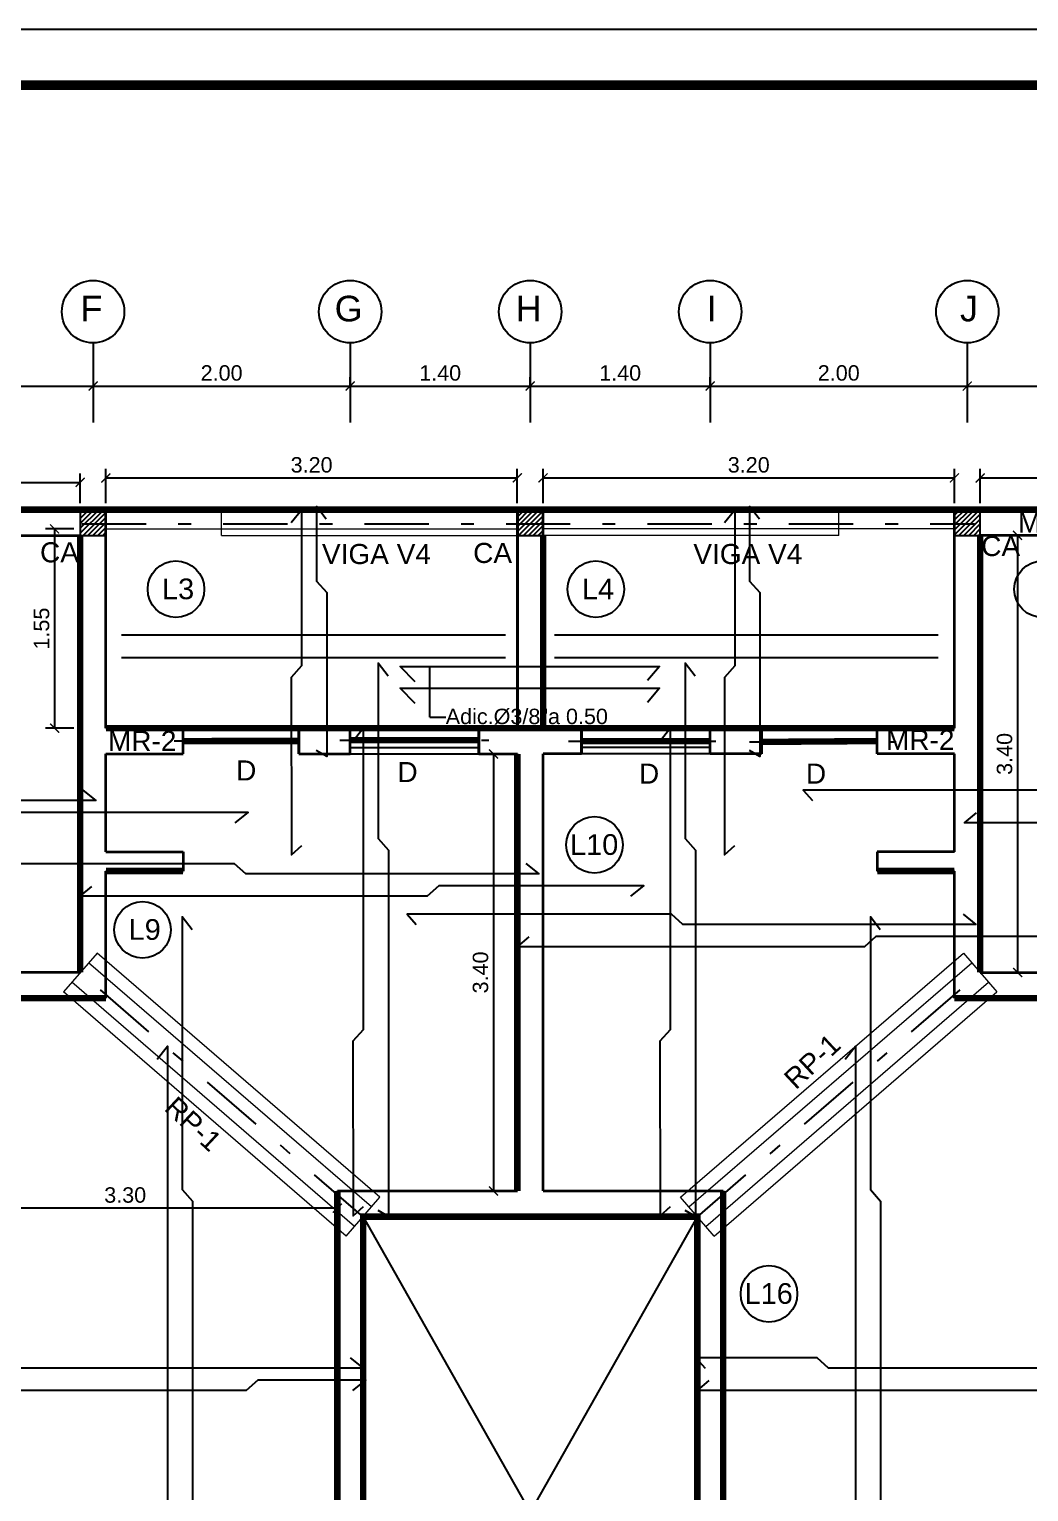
# Model space of a CAD drawing. Header units: feet. Extents: x 317 to 512, y -141 to 162.
# Drawn here: x 400.11 to 407.89, y -9.84 to 1.53 of the extents above; entities that cross this region are included whole.
import ezdxf
from ezdxf.enums import TextEntityAlignment as Align

# ---------------------------------------------------------------- set-up
doc = ezdxf.new("R2010")
doc.units = ezdxf.units.FT
doc.header["$MEASUREMENT"] = 0
doc.linetypes.add('DASHDOT', pattern=[1, 0.5, -0.25, 0, -0.25])
for name, color, linetype in [('00-DINTEL0.2', 98, 'Continuous'), ('00-LOSA', 51, 'Continuous'), ('63', 7, 'Continuous'), ('ACERO', 4, 'Continuous'), ('columna', 9, 'Continuous'), ('DIM', 10, 'Continuous'), ('MARCO', 1, 'Continuous'), ('MUROS', 7, 'Continuous'), ('MUROSS', 4, 'Continuous'), ('PERT-VENT', 8, 'Continuous'), ('PISO', 8, 'Continuous'), ('TEXTO', 2, 'Continuous'), ('TEXTOS', 3, 'Continuous'), ('TEXXT', 2, 'Continuous'), ('VENTANA', 8, 'Continuous'), ('VIGAS', 4, 'DASHDOT')]:
    doc.layers.add(name, color=color, linetype=linetype)
for name, color, linetype, lineweight in [('00-muro15', 210, 'Continuous', 5), ('00-muro20', 1, 'Continuous', 5), ('MB', 8, 'Continuous', 20), ('P-SANR-FIXT', 2, 'Continuous', 9)]:
    doc.layers.add(name, color=color, linetype=linetype, lineweight=lineweight)
doc.styles.add('DAMIAN', font='arial.ttf', dxfattribs={"height": 0.12})
doc.styles.add('RS80', font='arial.ttf', dxfattribs={"height": 0.1})
doc.styles.get("Standard").update_dxf_attribs({"font": 'arial.ttf'})
doc.dimstyles.new('KEILY', dxfattribs={"dimtxt": 0.12, "dimasz": 0.07, "dimexe": 0.07, "dimexo": 0.25, "dimgap": 0.04, "dimtad": 1, "dimzin": 1, "dimdsep": 46, "dimtxsty": 'Standard', "dimblk": 'ARCHTICK', "dimcen": 2.5, "dimclrd": 256, "dimclre": 256, "dimclrt": 7, "dimazin": 0, "dimtfac": 1, "dimtix": 1, "dimtmove": 2, "dimatfit": 1, "dimfxl": 0.35, "dimfxlon": 1, "dimtolj": 1, "dimtzin": 1, "dimarcsym": 0})

# ---------------------------------------------------------------- blocks, each defined once
blk = doc.blocks.new('A$C012446DC')
at = {"layer": 'PISO'}
h = blk.add_hatch(dxfattribs=at)
h.set_pattern_fill('ANSI31', color=256, scale=0.008571, angle=180)
h.set_pattern_definition([(225, (206536.064322, 1154820.960068), (0.0192434059784, -0.0192434059784), [])])
h.paths.add_polyline_path([(0, 0), (0.2, 0), (0.2, 0.2), (0, 0.2)])
at = {"layer": 'columna'}
blk.add_lwpolyline([(0.2, 0.2), (0, 0.2), (0, 0), (0.2, 0)], close=True, dxfattribs=at)
blk = doc.blocks.new('_ArchTick')
at = {"color": 0, "linetype": 'ByBlock', "const_width": 0.15}
blk.add_lwpolyline([(-0.5, -0.5), (0.5, 0.5)], dxfattribs=at)
blk = doc.blocks.new('*D253')
at = {"layer": 'DEFPOINTS', "color": 0, "transparency": 16777216}
for p in [(399.108, -1.216), (400.608, -1.216), (400.608, -1.242)]:
    blk.add_point(p, dxfattribs=at)
at = {"layer": 'DIM', "lineweight": -2, "transparency": 16777216}
for p, q in [((399.108, -1.242), (399.108, -1.312)), ((399.108, -1.242), (400.608, -1.242)), ((400.608, -1.242), (400.608, -1.312))]:
    blk.add_line(p, q, dxfattribs=at)
at = {"layer": 'DIM', "lineweight": -2, "transparency": 16777216, "xscale": 0.07, "yscale": 0.07, "zscale": 0.07, "rotation": 180}
blk.add_blockref('_ArchTick', (399.108, -1.242), dxfattribs=at)
at = {"layer": 'DIM', "lineweight": -2, "transparency": 16777216, "xscale": 0.07, "yscale": 0.07, "zscale": 0.07}
blk.add_blockref('_ArchTick', (400.608, -1.242), dxfattribs=at)
at = {"layer": 'DIM', "color": 7, "transparency": 16777216, "insert": (399.858, -1.141), "char_height": 0.12, "attachment_point": 5}
blk.add_mtext('\\A1;1.50', dxfattribs=at)
blk = doc.blocks.new('*D254')
at = {"layer": 'DEFPOINTS', "color": 0, "transparency": 16777216}
for p in [(400.608, -1.216), (402.608, -1.242), (402.608, -1.242)]:
    blk.add_point(p, dxfattribs=at)
at = {"layer": 'DIM', "lineweight": -2, "transparency": 16777216}
for p, q in [((400.608, -1.242), (400.608, -1.312)), ((400.608, -1.242), (402.608, -1.242)), ((402.608, -1.242), (402.608, -1.172))]:
    blk.add_line(p, q, dxfattribs=at)
at = {"layer": 'DIM', "lineweight": -2, "transparency": 16777216, "xscale": 0.07, "yscale": 0.07, "zscale": 0.07, "rotation": 180}
blk.add_blockref('_ArchTick', (400.608, -1.242), dxfattribs=at)
at = {"layer": 'DIM', "lineweight": -2, "transparency": 16777216, "xscale": 0.07, "yscale": 0.07, "zscale": 0.07}
blk.add_blockref('_ArchTick', (402.608, -1.242), dxfattribs=at)
at = {"layer": 'DIM', "color": 7, "transparency": 16777216, "insert": (401.608, -1.141), "char_height": 0.12, "attachment_point": 5}
blk.add_mtext('\\A1;2.00', dxfattribs=at)
blk = doc.blocks.new('*D255')
at = {"layer": 'DEFPOINTS', "color": 0, "transparency": 16777216}
for p in [(402.608, -1.242), (404.008, -1.242), (404.008, -1.242)]:
    blk.add_point(p, dxfattribs=at)
at = {"layer": 'DIM', "lineweight": -2, "transparency": 16777216}
for p, q in [((402.608, -1.242), (402.608, -1.172)), ((402.608, -1.242), (404.008, -1.242)), ((404.008, -1.242), (404.008, -1.172))]:
    blk.add_line(p, q, dxfattribs=at)
at = {"layer": 'DIM', "lineweight": -2, "transparency": 16777216, "xscale": 0.07, "yscale": 0.07, "zscale": 0.07, "rotation": 180}
blk.add_blockref('_ArchTick', (402.608, -1.242), dxfattribs=at)
at = {"layer": 'DIM', "lineweight": -2, "transparency": 16777216, "xscale": 0.07, "yscale": 0.07, "zscale": 0.07}
blk.add_blockref('_ArchTick', (404.008, -1.242), dxfattribs=at)
at = {"layer": 'DIM', "color": 7, "transparency": 16777216, "insert": (403.308, -1.141), "char_height": 0.12, "attachment_point": 5}
blk.add_mtext('\\A1;1.40', dxfattribs=at)
blk = doc.blocks.new('*D256')
at = {"layer": 'DEFPOINTS', "color": 0, "transparency": 16777216}
for p in [(404.008, -1.242), (405.408, -1.242), (405.408, -1.242)]:
    blk.add_point(p, dxfattribs=at)
at = {"layer": 'DIM', "lineweight": -2, "transparency": 16777216}
for p, q in [((404.008, -1.242), (404.008, -1.172)), ((404.008, -1.242), (405.408, -1.242)), ((405.408, -1.242), (405.408, -1.172))]:
    blk.add_line(p, q, dxfattribs=at)
at = {"layer": 'DIM', "lineweight": -2, "transparency": 16777216, "xscale": 0.07, "yscale": 0.07, "zscale": 0.07, "rotation": 180}
blk.add_blockref('_ArchTick', (404.008, -1.242), dxfattribs=at)
at = {"layer": 'DIM', "lineweight": -2, "transparency": 16777216, "xscale": 0.07, "yscale": 0.07, "zscale": 0.07}
blk.add_blockref('_ArchTick', (405.408, -1.242), dxfattribs=at)
at = {"layer": 'DIM', "color": 7, "transparency": 16777216, "insert": (404.708, -1.141), "char_height": 0.12, "attachment_point": 5}
blk.add_mtext('\\A1;1.40', dxfattribs=at)
blk = doc.blocks.new('*D257')
at = {"layer": 'DEFPOINTS', "color": 0, "transparency": 16777216}
for p in [(405.408, -1.242), (407.408, -1.216), (407.408, -1.242)]:
    blk.add_point(p, dxfattribs=at)
at = {"layer": 'DIM', "lineweight": -2, "transparency": 16777216}
for p, q in [((405.408, -1.242), (405.408, -1.172)), ((405.408, -1.242), (407.408, -1.242)), ((407.408, -1.242), (407.408, -1.312))]:
    blk.add_line(p, q, dxfattribs=at)
at = {"layer": 'DIM', "lineweight": -2, "transparency": 16777216, "xscale": 0.07, "yscale": 0.07, "zscale": 0.07, "rotation": 180}
blk.add_blockref('_ArchTick', (405.408, -1.242), dxfattribs=at)
at = {"layer": 'DIM', "lineweight": -2, "transparency": 16777216, "xscale": 0.07, "yscale": 0.07, "zscale": 0.07}
blk.add_blockref('_ArchTick', (407.408, -1.242), dxfattribs=at)
at = {"layer": 'DIM', "color": 7, "transparency": 16777216, "insert": (406.408, -1.141), "char_height": 0.12, "attachment_point": 5}
blk.add_mtext('\\A1;2.00', dxfattribs=at)
blk = doc.blocks.new('*D258')
at = {"layer": 'DEFPOINTS', "color": 0, "transparency": 16777216}
for p in [(407.408, -1.216), (408.908, -1.242), (408.908, -1.242)]:
    blk.add_point(p, dxfattribs=at)
at = {"layer": 'DIM', "lineweight": -2, "transparency": 16777216}
for p, q in [((407.408, -1.242), (407.408, -1.312)), ((407.408, -1.242), (408.908, -1.242)), ((408.908, -1.242), (408.908, -1.172))]:
    blk.add_line(p, q, dxfattribs=at)
at = {"layer": 'DIM', "lineweight": -2, "transparency": 16777216, "xscale": 0.07, "yscale": 0.07, "zscale": 0.07, "rotation": 180}
blk.add_blockref('_ArchTick', (407.408, -1.242), dxfattribs=at)
at = {"layer": 'DIM', "lineweight": -2, "transparency": 16777216, "xscale": 0.07, "yscale": 0.07, "zscale": 0.07}
blk.add_blockref('_ArchTick', (408.908, -1.242), dxfattribs=at)
at = {"layer": 'DIM', "color": 7, "transparency": 16777216, "insert": (408.158, -1.141), "char_height": 0.12, "attachment_point": 5}
blk.add_mtext('\\A1;1.50', dxfattribs=at)
blk = doc.blocks.new('*D506')
at = {"layer": '00-LOSA', "lineweight": -2, "transparency": 16777216}
for p, q in [((396.658, -2.154), (396.658, -1.922)), ((400.508, -2.154), (400.508, -1.922)), ((396.658, -1.992), (400.508, -1.992))]:
    blk.add_line(p, q, dxfattribs=at)
at = {"layer": 'DEFPOINTS', "color": 0, "transparency": 16777216}
for p in [(400.508, -1.992), (396.658, -2.404), (400.508, -2.404)]:
    blk.add_point(p, dxfattribs=at)
at = {"layer": '00-LOSA', "lineweight": -2, "transparency": 16777216, "xscale": 0.07, "yscale": 0.07, "zscale": 0.07, "rotation": 180}
blk.add_blockref('_ArchTick', (396.658, -1.992), dxfattribs=at)
at = {"layer": '00-LOSA', "lineweight": -2, "transparency": 16777216, "xscale": 0.07, "yscale": 0.07, "zscale": 0.07}
blk.add_blockref('_ArchTick', (400.508, -1.992), dxfattribs=at)
at = {"layer": '00-LOSA', "color": 7, "transparency": 16777216, "insert": (398.583, -1.891), "char_height": 0.12, "attachment_point": 5}
blk.add_mtext('\\A1;3.85', dxfattribs=at)
blk = doc.blocks.new('*D508')
at = {"layer": '00-LOSA', "lineweight": -2, "transparency": 16777216}
for p, q in [((400.708, -2.154), (400.708, -1.887)), ((403.908, -2.154), (403.908, -1.887)), ((400.708, -1.957), (403.908, -1.957))]:
    blk.add_line(p, q, dxfattribs=at)
at = {"layer": 'DEFPOINTS', "color": 0, "transparency": 16777216}
for p in [(403.908, -1.957), (400.708, -2.404), (403.908, -2.404)]:
    blk.add_point(p, dxfattribs=at)
at = {"layer": '00-LOSA', "lineweight": -2, "transparency": 16777216, "xscale": 0.07, "yscale": 0.07, "zscale": 0.07, "rotation": 180}
blk.add_blockref('_ArchTick', (400.708, -1.957), dxfattribs=at)
at = {"layer": '00-LOSA', "lineweight": -2, "transparency": 16777216, "xscale": 0.07, "yscale": 0.07, "zscale": 0.07}
blk.add_blockref('_ArchTick', (403.908, -1.957), dxfattribs=at)
at = {"layer": '00-LOSA', "color": 7, "transparency": 16777216, "insert": (402.308, -1.856), "char_height": 0.12, "attachment_point": 5}
blk.add_mtext('\\A1;3.20', dxfattribs=at)
blk = doc.blocks.new('*D509')
at = {"layer": '00-LOSA', "lineweight": -2, "transparency": 16777216}
for p, q in [((400.458, -2.354), (400.239, -2.354)), ((400.309, -2.354), (400.309, -3.904)), ((400.458, -3.904), (400.239, -3.904))]:
    blk.add_line(p, q, dxfattribs=at)
at = {"layer": 'DEFPOINTS', "color": 0, "transparency": 16777216}
for p in [(400.708, -2.354), (400.309, -3.904), (400.708, -3.904)]:
    blk.add_point(p, dxfattribs=at)
at = {"layer": '00-LOSA', "lineweight": -2, "transparency": 16777216, "xscale": 0.07, "yscale": 0.07, "zscale": 0.07}
for p, rotation in [((400.309, -2.354), 90), ((400.309, -3.904), 270)]:
    blk.add_blockref('_ArchTick', p, dxfattribs=dict(at, rotation=rotation))
at = {"layer": '00-LOSA', "color": 7, "transparency": 16777216, "insert": (400.208, -3.129), "char_height": 0.12, "attachment_point": 5, "rotation": 90}
blk.add_mtext('\\A1;1.55', dxfattribs=at)
blk = doc.blocks.new('*D510')
at = {"layer": '00-LOSA', "lineweight": -2, "transparency": 16777216}
for p, q in [((404.108, -2.154), (404.108, -1.887)), ((407.308, -2.154), (407.308, -1.887)), ((404.108, -1.957), (407.308, -1.957))]:
    blk.add_line(p, q, dxfattribs=at)
at = {"layer": 'DEFPOINTS', "color": 0, "transparency": 16777216}
for p in [(407.308, -1.957), (404.108, -2.404), (407.308, -2.404)]:
    blk.add_point(p, dxfattribs=at)
at = {"layer": '00-LOSA', "lineweight": -2, "transparency": 16777216, "xscale": 0.07, "yscale": 0.07, "zscale": 0.07, "rotation": 180}
blk.add_blockref('_ArchTick', (404.108, -1.957), dxfattribs=at)
at = {"layer": '00-LOSA', "lineweight": -2, "transparency": 16777216, "xscale": 0.07, "yscale": 0.07, "zscale": 0.07}
blk.add_blockref('_ArchTick', (407.308, -1.957), dxfattribs=at)
at = {"layer": '00-LOSA', "color": 7, "transparency": 16777216, "insert": (405.708, -1.856), "char_height": 0.12, "attachment_point": 5}
blk.add_mtext('\\A1;3.20', dxfattribs=at)
blk = doc.blocks.new('*D513')
at = {"layer": '63', "lineweight": -2, "transparency": 16777216}
for p, q in [((407.508, -2.154), (407.508, -1.887)), ((410.708, -2.257), (410.708, -1.887)), ((407.508, -1.957), (410.708, -1.957))]:
    blk.add_line(p, q, dxfattribs=at)
at = {"layer": 'DEFPOINTS', "color": 0, "transparency": 16777216}
for p in [(410.708, -1.957), (407.508, -2.404), (410.708, -4.154)]:
    blk.add_point(p, dxfattribs=at)
at = {"layer": '63', "lineweight": -2, "transparency": 16777216, "xscale": 0.07, "yscale": 0.07, "zscale": 0.07, "rotation": 180}
blk.add_blockref('_ArchTick', (407.508, -1.957), dxfattribs=at)
at = {"layer": '63', "lineweight": -2, "transparency": 16777216, "xscale": 0.07, "yscale": 0.07, "zscale": 0.07}
blk.add_blockref('_ArchTick', (410.708, -1.957), dxfattribs=at)
at = {"layer": '63', "color": 7, "transparency": 16777216, "insert": (409.108, -1.856), "char_height": 0.12, "attachment_point": 5}
blk.add_mtext('\\A1;3.20', dxfattribs=at)
blk = doc.blocks.new('*D515')
at = {"layer": '63', "lineweight": -2, "transparency": 16777216}
for p, q in [((407.758, -2.404), (407.869, -2.404)), ((407.799, -2.404), (407.799, -5.804)), ((407.758, -5.804), (407.869, -5.804))]:
    blk.add_line(p, q, dxfattribs=at)
at = {"layer": 'DEFPOINTS', "color": 0, "transparency": 16777216}
for p in [(407.508, -2.404), (407.508, -5.804), (407.799, -5.804)]:
    blk.add_point(p, dxfattribs=at)
at = {"layer": '63', "lineweight": -2, "transparency": 16777216, "xscale": 0.07, "yscale": 0.07, "zscale": 0.07}
for p, rotation in [((407.799, -2.404), 90), ((407.799, -5.804), 270)]:
    blk.add_blockref('_ArchTick', p, dxfattribs=dict(at, rotation=rotation))
at = {"layer": '63', "color": 7, "transparency": 16777216, "insert": (407.698, -4.104), "char_height": 0.12, "attachment_point": 5, "rotation": 90}
blk.add_mtext('\\A1;3.40', dxfattribs=at)
blk = doc.blocks.new('*D521')
at = {"layer": '63', "lineweight": -2, "transparency": 16777216}
for p, q in [((399.208, -7.637), (399.208, -7.567)), ((402.508, -7.769), (402.508, -7.567)), ((402.508, -7.637), (399.208, -7.637))]:
    blk.add_line(p, q, dxfattribs=at)
at = {"layer": 'DEFPOINTS', "color": 0, "transparency": 16777216}
for p in [(399.208, -7.637), (399.208, -7.833), (402.508, -8.019)]:
    blk.add_point(p, dxfattribs=at)
at = {"layer": '63', "lineweight": -2, "transparency": 16777216, "xscale": 0.07, "yscale": 0.07, "zscale": 0.07, "rotation": 180}
blk.add_blockref('_ArchTick', (399.208, -7.637), dxfattribs=at)
at = {"layer": '63', "lineweight": -2, "transparency": 16777216, "xscale": 0.07, "yscale": 0.07, "zscale": 0.07}
blk.add_blockref('_ArchTick', (402.508, -7.637), dxfattribs=at)
at = {"layer": '63', "color": 7, "transparency": 16777216, "insert": (400.858, -7.536), "char_height": 0.12, "attachment_point": 5}
blk.add_mtext('\\A1;3.30', dxfattribs=at)
blk = doc.blocks.new('*D522')
at = {"layer": '63', "lineweight": -2, "transparency": 16777216}
for p, q in [((403.723, -4.104), (403.653, -4.104)), ((403.723, -4.104), (403.723, -7.504)), ((403.723, -7.504), (403.653, -7.504))]:
    blk.add_line(p, q, dxfattribs=at)
at = {"layer": 'DEFPOINTS', "color": 0, "transparency": 16777216}
for p in [(403.908, -4.104), (403.723, -7.504), (403.908, -7.504)]:
    blk.add_point(p, dxfattribs=at)
at = {"layer": '63', "lineweight": -2, "transparency": 16777216, "xscale": 0.07, "yscale": 0.07, "zscale": 0.07}
for p, rotation in [((403.723, -4.104), 90), ((403.723, -7.504), 270)]:
    blk.add_blockref('_ArchTick', p, dxfattribs=dict(at, rotation=rotation))
at = {"layer": '63', "color": 7, "transparency": 16777216, "insert": (403.622, -5.804), "char_height": 0.12, "attachment_point": 5, "rotation": 90}
blk.add_mtext('\\A1;3.40', dxfattribs=at)

msp = doc.modelspace()

# ---------------------------------------------------------------- linework, layer by layer
at = {"layer": '00-DINTEL0.2', "const_width": 0.05}
for points in [[(401.30818, -4.00406), (402.20818, -4.0033)], [(402.60818, -3.99728), (403.60818, -3.99728)], [(404.40818, -4.00406), (405.40818, -4.00484)], [(405.80818, -4.01055), (406.70818, -4.00406)]]:
    msp.add_lwpolyline(points, dxfattribs=at)
at = {"layer": '00-LOSA', "const_width": 0.05}
msp.add_lwpolyline([(405.30818, -12.50406), (408.80818, -12.50406), (408.80818, -12.70406), (410.80818, -12.70406), (410.80818, -12.50406), (414.90818, -12.50406), (414.90818, -2.20406), (393.10818, -2.20406), (393.10818, -12.50406), (397.20818, -12.50406), (397.20818, -12.70406), (399.00818, -12.70406), (399.20818, -12.70406), (399.20818, -12.50406), (399.40818, -12.50406), (402.70818, -12.50406), (402.70818, -7.70406), (405.30818, -7.70406)], close=True, dxfattribs=at)
at = {"layer": '00-muro15', "const_width": 0.05}
for points in [[(401.30818, -5.01483), (400.70818, -5.01483)], [(406.70818, -5.01483), (407.30818, -5.01483)]]:
    msp.add_lwpolyline(points, dxfattribs=at)
at = {"layer": '00-muro20', "color": 251}
msp.add_lwpolyline([(400.50818, -2.20406, 0.05, 0.05, 0), (393.10818, -2.20406, 0, 0, 0)], format="xyseb", dxfattribs=at)
at = {"layer": '00-muro20', "const_width": 0.05}
for points in [[(403.90818, -2.20406), (400.70818, -2.20406)], [(407.30818, -2.20406), (404.10818, -2.20406)], [(400.50818, -2.40406), (400.50818, -5.80406)], [(404.10818, -2.40406), (404.10818, -3.90406)], [(407.50818, -5.80406), (407.50818, -2.40406)], [(403.90818, -7.50406), (403.90818, -4.10406)], [(402.50818, -7.50406), (402.50818, -12.30406)], [(405.50818, -12.30406), (405.50818, -7.50406)], [(405.30818, -7.70406), (402.70818, -7.70406)]]:
    msp.add_lwpolyline(points, dxfattribs=at)
at = {"layer": '00-muro20', "color": 251, "const_width": 0.05}
for points in [[(414.90818, -2.20406), (407.50818, -2.20406)], [(407.30818, -3.90406), (400.70818, -3.90406)], [(400.70818, -6.00406), (393.30818, -6.00406)], [(407.30818, -6.00406), (414.70818, -6.00406)]]:
    msp.add_lwpolyline(points, dxfattribs=at)
at = {"layer": 'ACERO', "color": 1}
for p, q in [((400.83047, -3.17741), (403.81608, -3.17741)), ((404.19656, -3.17741), (407.18216, -3.17741)), ((400.83047, -3.35316), (403.81608, -3.35316)), ((404.19656, -3.35316), (407.18216, -3.35316))]:
    msp.add_line(p, q, dxfattribs=at)
for points in [[(402.14896, -2.30491), (402.22944, -2.20406), (402.22944, -3.41928), (402.14913, -3.50846), (402.15067, -4.88853), (402.23098, -4.81718)], [(402.42228, -2.27901), (402.34484, -2.17817), (402.34484, -2.75971), (402.42516, -2.84889), (402.42516, -4.12301), (402.34414, -4.07766)], [(405.51835, -2.30491), (405.59883, -2.20406), (405.59883, -3.41928), (405.51852, -3.50846), (405.52005, -4.88853), (405.60036, -4.81718)], [(405.79167, -2.27901), (405.71423, -2.17817), (405.71423, -2.75971), (405.79454, -2.84889), (405.79454, -4.12301), (405.71353, -4.07766)], [(402.90274, -3.49935), (402.8253, -3.39851), (402.8253, -4.76298), (402.90562, -4.85216), (402.90562, -7.70141), (402.8246, -7.65606)], [(405.29088, -3.49935), (405.21344, -3.39851), (405.21344, -4.76298), (405.29376, -4.85216), (405.29376, -7.70141), (405.21274, -7.65606)], [(403.11473, -3.54207), (402.9974, -3.42294), (405.01276, -3.42294), (404.92097, -3.5328)], [(403.11473, -3.71215), (402.9974, -3.59302), (405.01276, -3.59302), (404.92097, -3.70288)], [(402.62942, -4.00491), (402.7099, -3.90406), (402.7099, -6.24908), (402.62959, -6.33826), (402.63113, -7.69633), (402.71144, -7.62499)], [(405.01756, -4.00491), (405.09804, -3.90406), (405.09804, -6.24908), (405.01773, -6.33826), (405.01927, -7.69633), (405.09958, -7.62499)], [(400.52813, -4.38509), (400.62897, -4.46557), (398.13941, -4.46557), (398.05023, -4.38526), (395.8523, -4.38526), (395.92364, -4.46557)], [(410.80733, -4.38509), (410.90818, -4.46557), (408.41861, -4.46557), (408.32943, -4.38526), (406.1315, -4.38526), (406.20284, -4.46557)], [(401.71407, -4.63927), (401.81482, -4.55867), (399.7491, -4.55867), (399.66001, -4.63908), (397.10818, -4.63908), (397.19929, -4.56218)], [(411.99327, -4.63927), (412.09402, -4.55867), (410.0283, -4.55867), (409.93921, -4.63908), (407.38738, -4.63908), (407.47849, -4.56218)], [(403.97476, -4.95759), (404.07561, -5.03807), (401.79667, -5.03807), (401.70749, -4.95776), (399.65118, -4.95776), (399.72252, -5.03807)], [(404.79166, -5.21177), (404.89241, -5.13117), (403.2969, -5.13117), (403.20781, -5.21158), (400.50818, -5.21158), (400.59929, -5.13468)], [(401.37962, -5.47243), (401.30218, -5.37159), (401.30218, -7.49359), (401.38249, -7.58277), (401.38249, -12.50406), (401.30148, -12.45871)], [(407.37476, -5.34995), (407.47561, -5.43043), (405.19667, -5.43043), (405.10749, -5.35012), (403.05118, -5.35012), (403.12252, -5.43043)], [(406.73126, -5.47243), (406.65382, -5.37159), (406.65382, -7.49359), (406.73414, -7.58277), (406.73414, -12.50406), (406.65312, -12.45871)], [(408.19166, -5.60413), (408.29241, -5.52353), (406.6969, -5.52353), (406.60781, -5.60395), (403.90818, -5.60395), (403.99929, -5.52705)], [(401.1063, -6.47881), (401.18678, -6.37797), (401.18678, -11.28467), (401.10647, -11.37385), (401.108, -14.02031), (401.18832, -13.94897)], [(406.45794, -6.47881), (406.53842, -6.37797), (406.53842, -11.28467), (406.45811, -11.37385), (406.45965, -14.02031), (406.53996, -13.94897)], [(402.60733, -8.80175), (402.70818, -8.88223), (400.01227, -8.88223), (399.92309, -8.80192), (398.40367, -8.80192), (398.47501, -8.88223)], [(408.92346, -8.80175), (409.02431, -8.88223), (406.3284, -8.88223), (406.23922, -8.80192), (405.29652, -8.80192), (405.36787, -8.88223)], [(402.6294, -9.05593), (402.73015, -8.97533), (401.88843, -8.97533), (401.79934, -9.05575), (398.99204, -9.05575), (399.08316, -8.97884)], [(409.45446, -9.05593), (409.55521, -8.97533), (408.11822, -8.97533), (408.02913, -9.05575), (405.30818, -9.05575), (405.39929, -8.97884)]]:
    msp.add_lwpolyline(points, dxfattribs=at)
at = {"layer": 'MARCO'}
msp.add_lwpolyline([(387.97006, 1.53326), (452.47006, 1.53326), (452.47006, -40.46674), (387.97006, -40.46674)], close=True, dxfattribs=at)
at = {"layer": 'MARCO', "const_width": 0.075}
msp.add_lwpolyline([(445.29759, 1.09923), (388.40409, 1.09923), (388.40409, -40.0327), (445.29759, -40.0327)], close=True, dxfattribs=at)
at = {"layer": 'MB', "extrusion": (-2.36783e-12, 8.94772e-16, -1)}
for p, q in [((403.90818, -2.20406), (400.70818, -2.20406)), ((401.60818, -2.40406), (401.60818, -2.20406)), ((403.90818, -2.20406), (401.60818, -2.20406)), ((401.60818, -2.40406), (401.60818, -2.20406)), ((403.90818, -2.20406), (401.60818, -2.20406)), ((400.70818, -2.35406), (403.90818, -2.35406)), ((401.60818, -2.40406), (403.90818, -2.40406))]:
    msp.add_line(p, q, dxfattribs=at)
at = {"layer": 'MB', "extrusion": (-2.36659e-12, 8.94772e-16, -1)}
for p, q in [((404.10818, -2.20406), (406.40818, -2.20406)), ((404.10818, -2.20406), (406.40818, -2.20406)), ((406.40818, -2.40406), (404.10818, -2.40406))]:
    msp.add_line(p, q, dxfattribs=at)
at = {"layer": 'MB', "extrusion": (2.36783e-12, 8.94772e-16, -1)}
for p, q in [((404.10818, -2.20406), (407.30818, -2.20406)), ((407.30818, -2.35406), (404.10818, -2.35406))]:
    msp.add_line(p, q, dxfattribs=at)
at = {"layer": 'MB'}
msp.add_line((406.40818, -2.40406), (406.40818, -2.20406), dxfattribs=at)
msp.add_line((406.40818, -2.40406), (406.40818, -2.20406), dxfattribs=at)
at = {"layer": 'MUROS', "lineweight": 35, "extrusion": (-2.36783e-12, 8.94772e-16, -1)}
for p, q in [((400.70818, -2.20406), (399.20818, -2.20406)), ((400.70818, -3.90406), (400.70818, -2.20406)), ((403.90818, -3.90406), (403.90818, -2.20406)), ((403.90818, -2.20406), (403.90818, -3.90406)), ((404.10818, -3.90406), (404.10818, -2.20406)), ((399.20818, -2.40406), (400.50818, -2.40406)), ((400.50818, -2.40406), (400.50818, -5.80406)), ((401.30818, -3.90406), (400.70818, -3.90406)), ((401.30818, -4.10406), (401.30818, -3.90406)), ((402.20818, -4.10406), (402.20818, -3.90406)), ((402.60818, -3.90406), (402.20818, -3.90406)), ((402.20818, -3.90406), (402.20818, -4.10406)), ((402.60818, -4.10406), (402.60818, -3.90406)), ((402.60818, -4.10406), (402.60818, -3.90406)), ((403.90818, -3.90406), (403.60818, -3.90406)), ((403.60818, -3.90406), (403.60818, -4.10406)), ((403.60818, -4.10406), (403.60818, -3.90406)), ((403.60818, -4.10406), (403.60818, -3.90406)), ((400.70818, -4.86483), (400.70818, -4.10406)), ((400.70818, -4.10406), (401.30818, -4.10406)), ((402.20818, -4.10406), (402.60818, -4.10406)), ((403.60818, -4.10406), (403.90818, -4.10406)), ((403.90818, -7.50406), (403.90818, -4.10406)), ((404.10818, -7.50406), (404.10818, -4.10406)), ((400.70818, -4.86483), (401.30818, -4.86483)), ((400.70818, -6.00406), (400.70818, -5.01483)), ((400.70818, -5.01483), (401.30818, -5.01483)), ((400.50818, -5.80406), (398.20818, -5.80406)), ((398.20818, -6.00406), (400.70818, -6.00406)), ((402.50818, -7.50406), (403.90818, -7.50406)), ((402.50818, -7.50406), (402.50818, -11.30406)), ((404.10818, -7.50406), (405.50818, -7.50406)), ((405.50818, -7.50406), (405.50818, -11.30406)), ((402.70818, -7.70406), (405.30818, -7.70406)), ((402.70818, -11.30406), (402.70818, -7.70406)), ((405.30818, -11.30406), (405.30818, -7.70406))]:
    msp.add_line(p, q, dxfattribs=at)
at = {"layer": 'MUROS', "lineweight": 35}
for p, q in [((403.90818, -2.20406), (404.10818, -2.20406)), ((401.30818, -4.86483), (401.30818, -5.01483)), ((406.70818, -4.86483), (406.70818, -5.01483))]:
    msp.add_line(p, q, dxfattribs=at)
at = {"layer": 'MUROS', "lineweight": 35, "extrusion": (-2.36659e-12, 8.94772e-16, -1)}
for p, q in [((407.30818, -2.20406), (408.80818, -2.20406)), ((407.30818, -3.90406), (407.30818, -2.20406)), ((408.80818, -2.40406), (407.50818, -2.40406)), ((407.50818, -2.40406), (407.50818, -5.80406)), ((404.10818, -3.90406), (404.40818, -3.90406)), ((404.40818, -3.90406), (404.40818, -4.10406)), ((404.40818, -4.10406), (404.40818, -3.90406)), ((404.40818, -4.10406), (404.40818, -3.90406)), ((405.40818, -3.90406), (405.80818, -3.90406)), ((405.40818, -4.10406), (405.40818, -3.90406)), ((405.40818, -4.10406), (405.40818, -3.90406)), ((405.80818, -4.10406), (405.80818, -3.90406)), ((405.80818, -3.90406), (405.80818, -4.10406)), ((406.70818, -4.10406), (406.70818, -3.90406)), ((406.70818, -3.90406), (407.30818, -3.90406)), ((404.40818, -4.10406), (404.10818, -4.10406)), ((405.80818, -4.10406), (405.40818, -4.10406)), ((407.30818, -4.10406), (406.70818, -4.10406)), ((407.30818, -4.86483), (407.30818, -4.10406)), ((407.30818, -4.86483), (406.70818, -4.86483)), ((407.30818, -5.01483), (406.70818, -5.01483)), ((407.30818, -6.00406), (407.30818, -5.01483)), ((407.50818, -5.80406), (409.80818, -5.80406)), ((409.80818, -6.00406), (407.30818, -6.00406))]:
    msp.add_line(p, q, dxfattribs=at)
at = {"layer": 'MUROSS', "extrusion": (-2.36783e-12, 8.94772e-16, -1)}
msp.add_line((404.10818, -2.40118), (404.10818, -2.20406), dxfattribs=at)
at = {"layer": 'P-SANR-FIXT'}
for p, q in [((400.6389, -5.6527), (400.37745, -5.95543)), ((402.8389, -7.5527), (400.6389, -5.6527)), ((405.17745, -7.5527), (407.37745, -5.6527)), ((407.37745, -5.6527), (407.6389, -5.95543)), ((402.77354, -7.62838), (400.57354, -5.72838)), ((405.24281, -7.62838), (407.44281, -5.72838)), ((402.64281, -7.77975), (400.44281, -5.87975)), ((405.37354, -7.77975), (407.57354, -5.87975)), ((402.57745, -7.85543), (400.37745, -5.95543)), ((405.4389, -7.85543), (407.6389, -5.95543)), ((402.57745, -7.85543), (402.8389, -7.5527)), ((405.4389, -7.85543), (405.17745, -7.5527))]:
    msp.add_line(p, q, dxfattribs=at)
at = {"layer": 'PERT-VENT', "extrusion": (-2.36783e-12, 8.94772e-16, -1)}
for p, q in [((403.60817, -3.90406), (402.60818, -3.90406)), ((403.60818, -3.90406), (402.60818, -3.90406)), ((402.60818, -4.05406), (403.60817, -4.05406)), ((402.60818, -4.10406), (403.60818, -4.10406))]:
    msp.add_line(p, q, dxfattribs=at)
at = {"layer": 'PERT-VENT', "extrusion": (-2.36659e-12, 8.94772e-16, -1)}
for p, q in [((404.40817, -3.90406), (405.40817, -3.90406)), ((405.40817, -4.10406), (404.40817, -4.10406))]:
    msp.add_line(p, q, dxfattribs=at)
at = {"layer": 'PERT-VENT', "extrusion": (2.36783e-12, 8.94772e-16, -1)}
for p, q in [((404.40818, -3.90406), (405.40818, -3.90406)), ((405.40818, -4.05406), (404.40818, -4.05406))]:
    msp.add_line(p, q, dxfattribs=at)
at = {"layer": 'PISO'}
for p, q in [((400.70818, -2.20406), (401.60818, -2.20406)), ((400.70818, -2.20406), (401.60818, -2.20406)), ((406.40818, -2.20406), (407.30818, -2.20406)), ((406.40818, -2.20406), (407.30818, -2.20406)), ((401.30818, -3.90406), (402.20818, -3.90406)), ((401.30818, -3.90406), (402.20818, -3.90406)), ((401.30818, -3.90406), (402.20818, -3.90406)), ((405.80818, -3.90406), (406.70818, -3.90406)), ((406.70818, -3.90406), (405.80818, -3.90406)), ((405.80818, -3.90406), (406.70818, -3.90406)), ((402.70818, -12.30406), (405.30818, -7.70406)), ((402.70818, -7.70406), (405.30818, -12.30406))]:
    msp.add_line(p, q, dxfattribs=at)
at = {"layer": 'TEXTO'}
for q in [(403.22723, -3.41801), (403.35174, -3.8192)]:
    msp.add_line((403.22723, -3.8192), q, dxfattribs=at)
for centre in [(401.25292, -2.82292), (404.51913, -2.82292), (407.99264, -2.82292), (404.50825, -4.8118), (400.99317, -5.47256), (405.86559, -8.30423)]:
    msp.add_circle(centre, 0.21997, dxfattribs=at)
at = {"layer": 'VENTANA'}
for p, q in [((400.60818, -0.90674), (400.60818, -1.52468)), ((402.60818, -0.90674), (402.60818, -1.52468)), ((404.00818, -0.90674), (404.00818, -1.52468)), ((405.40818, -0.90674), (405.40818, -1.52468)), ((407.40818, -0.90674), (407.40818, -1.52468))]:
    msp.add_line(p, q, dxfattribs=at)
for centre in [(400.60818, -0.66385), (402.60818, -0.66385), (404.00818, -0.66385), (405.40818, -0.66385), (407.40818, -0.66385)]:
    msp.add_circle(centre, 0.24289, dxfattribs=at)
at = {"layer": 'VIGAS'}
for p, q in [((400.52004, -2.31363), (407.46445, -2.31363)), ((401.23895, -4.0033), (402.29024, -4.0033)), ((402.52823, -3.99728), (403.68607, -3.99728)), ((404.30517, -4.00484), (405.45261, -4.00484)), ((405.71395, -4.01055), (406.85568, -4.01055)), ((402.70818, -7.70406), (400.50818, -5.80406)), ((405.30818, -7.70406), (407.50818, -5.80406))]:
    msp.add_line(p, q, dxfattribs=at)

# ---------------------------------------------------------------- block references
for p in [(400.50817, -2.40406), (400.50817, -2.40406), (403.90817, -2.40406), (403.90817, -2.40406), (407.30817, -2.40406), (407.30817, -2.40406)]:
    msp.add_blockref('A$C012446DC', p)

# ---------------------------------------------------------------- texts
at = {"layer": 'TEXTO', "style": 'RS80'}
msp.add_text('Adic.%%C3/8"a 0.50', height=0.12, dxfattribs=at).set_placement((403.35114, -3.87231))
at = {"layer": 'TEXTOS', "linetype": 'Continuous', "ltscale": 0.9}
for s, height, p in [('MR-2', 0.156, (407.80165, -2.3828)), ('CA', 0.156, (400.19551, -2.61372)), ('VIGA V4', 0.156, (402.38844, -2.62687)), ('CA', 0.156, (403.56457, -2.61861)), ('VIGA V4', 0.156, (405.27709, -2.62687)), ('CA', 0.156, (407.51648, -2.56492)), ('L3', 0.161, (401.14439, -2.90056)), ('L4', 0.161, (404.41061, -2.90056)), ('MR-2', 0.156, (400.72377, -4.08124)), ('MR-2', 0.156, (406.77552, -4.07281)), ('D', 0.156, (401.72069, -4.3105)), ('D', 0.156, (402.97557, -4.32291)), ('D', 0.156, (404.85431, -4.33533)), ('D', 0.156, (406.15268, -4.33533)), ('L10', 0.161, (404.31814, -4.88944)), ('L9', 0.161, (400.88464, -5.5502)), ('L16', 0.161, (405.67548, -8.38186))]:
    msp.add_text(s, height=height, dxfattribs=at).set_placement(p)
for rotation, p in [(43.012459, (406.07338, -6.722)), (316.987541, (401.15319, -6.86985))]:
    msp.add_text('RP-1', height=0.156, rotation=rotation, dxfattribs=at).set_placement(p)
at = {"layer": 'TEXXT', "style": 'DAMIAN'}
for s, p in [('F', (400.59554, -0.73949)), ('G', (402.59554, -0.73949)), ('H', (403.99554, -0.73949)), ('I', (405.42081, -0.73949)), ('J', (407.42081, -0.73949))]:
    msp.add_text(s, height=0.19968, dxfattribs=at).set_placement(p, align=Align.CENTER)

# ---------------------------------------------------------------- dimensions: what is measured, and where the dimension line sits
at = {"layer": '00-LOSA'}
for base, p1, p2, picture, middle in [((400.50818, -1.99217), (396.65818, -2.40406), (400.50818, -2.40406), '*D506', (398.58318, -1.89086)), ((403.90818, -1.95717), (400.70818, -2.40406), (403.90818, -2.40406), '*D508', (402.30818, -1.85586)), ((407.30818, -1.95717), (404.10818, -2.40406), (407.30818, -2.40406), '*D510', (405.70818, -1.85586))]:
    dim = msp.add_linear_dim(base=base, p1=p1, p2=p2, dimstyle='KEILY', override={"dimfxl": 0.3}, dxfattribs=at)
    dim.commit()
    dim.dimension.update_dxf_attribs({"geometry": picture, "text_midpoint": middle})
dim = msp.add_linear_dim(base=(400.30931, -3.90406), p1=(400.70818, -2.35406), p2=(400.70818, -3.90406), angle=90, dimstyle='KEILY', override={"dimfxl": 0.3}, dxfattribs=at)
dim.commit()
dim.dimension.update_dxf_attribs({"geometry": '*D509', "text_midpoint": (400.20804, -3.12906)})
at = {"layer": '63'}
for base, p1, p2, picture, middle in [((410.70818, -1.95717), (407.50818, -2.40406), (410.70818, -4.15406), '*D513', (409.10818, -1.85586)), ((399.20818, -7.63684), (402.50818, -8.01918), (399.20818, -7.83267), '*D521', (400.85818, -7.53553))]:
    dim = msp.add_linear_dim(base=base, p1=p1, p2=p2, dimstyle='KEILY', override={"dimfxl": 0.3}, dxfattribs=at)
    dim.commit()
    dim.dimension.update_dxf_attribs({"geometry": picture, "text_midpoint": middle})
for base, p1, p2, picture, middle in [((407.79931, -5.80406), (407.50818, -2.40406), (407.50818, -5.80406), '*D515', (407.698, -4.10406)), ((403.72305, -7.50406), (403.90818, -4.10406), (403.90818, -7.50406), '*D522', (403.62174, -5.80406))]:
    dim = msp.add_linear_dim(base=base, p1=p1, p2=p2, angle=90, dimstyle='KEILY', override={"dimfxl": 0.3}, dxfattribs=at)
    dim.commit()
    dim.dimension.update_dxf_attribs({"geometry": picture, "text_midpoint": middle})
at = {"layer": 'DIM'}
for base, p1, p2, picture, middle in [((400.60818, -1.24203), (399.10818, -1.21571), (400.60818, -1.21571), '*D253', (399.85818, -1.14076)), ((402.60818, -1.24203), (400.60818, -1.21571), (402.60818, -1.24203), '*D254', (401.60818, -1.14076)), ((404.00818, -1.24203), (402.60818, -1.24203), (404.00818, -1.24203), '*D255', (403.30818, -1.14076)), ((405.40818, -1.24203), (404.00818, -1.24203), (405.40818, -1.24203), '*D256', (404.70818, -1.14076)), ((407.40818, -1.24203), (405.40818, -1.24203), (407.40818, -1.21571), '*D257', (406.40818, -1.14076)), ((408.90818, -1.24203), (407.40818, -1.21571), (408.90818, -1.24203), '*D258', (408.15818, -1.14076))]:
    dim = msp.add_linear_dim(base=base, p1=p1, p2=p2, dimstyle='KEILY', override={"dimfxl": 0.06}, dxfattribs=at)
    dim.commit()
    dim.dimension.update_dxf_attribs({"geometry": picture, "text_midpoint": middle})

doc.saveas('drawing.dxf')
